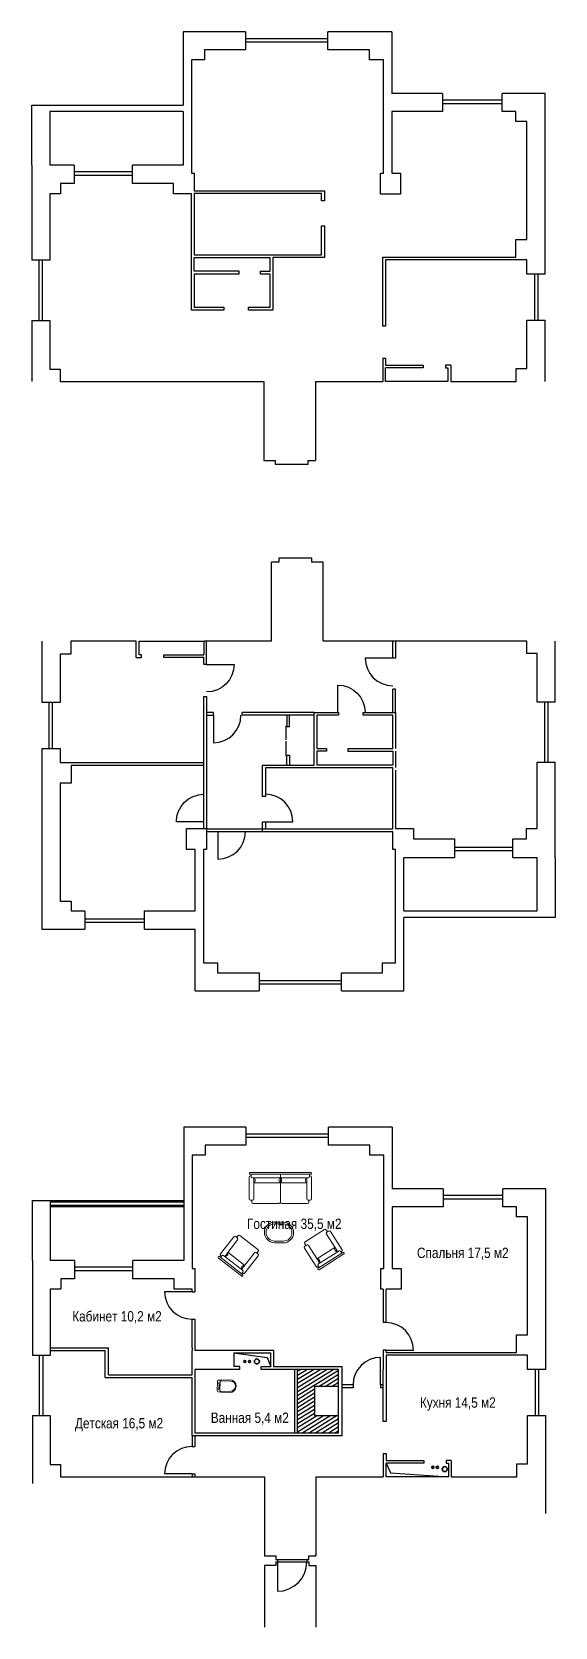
# Model space of a CAD drawing. Header units: inches. Extents: x -1596095 to 1052762, y -907497 to 506843.
# Drawn here: x -267016 to -251777, y -353362 to -306910 of the extents above; entities that cross this region are included whole.
import ezdxf

# ---------------------------------------------------------------- set-up
doc = ezdxf.new("R2010")
doc.units = ezdxf.units.IN
doc.header["$LTSCALE"] = 25
doc.header["$MEASUREMENT"] = 0
for name, color, linetype in [('LAYER_1', 7, 'Continuous'), ('Кладовая', 5, 'Continuous'), ('Сантехника', 94, 'Continuous')]:
    doc.layers.add(name, color=color, linetype=linetype)
for name, color, linetype, lineweight in [('SANITARI', 7, 'Continuous', 9), ('МЕБЕЛЬ', 5, 'Continuous', 9), ('Названия', 7, 'Continuous', 30), ('Размеры', 1, 'Continuous', 9), ('Стены', 7, 'Continuous', 30)]:
    doc.layers.add(name, color=color, linetype=linetype, lineweight=lineweight)
doc.layers.get('Размеры').off()
doc.styles.get("Standard").update_dxf_attribs({"font": 'ARIALN.TTF'})

# ---------------------------------------------------------------- blocks, each defined once
blk = doc.blocks.new('POLTRONANINO')
at = {"layer": 'МЕБЕЛЬ'}
for p, q in [((-450, 130), (-450, 760)), ((-410, 800), (-350, 800)), ((-373, 860), (-373, 800)), ((-333, 900), (333, 900)), ((-310, 760), (-310, 150)), ((310, 760), (310, 150)), ((410, 800), (350, 800)), ((373, 860), (373, 800)), ((450, 130), (450, 760)), ((425, 50), (-425, 50)), ((425, 0), (-425, 0)), ((-410, 90), (-390, 90)), ((-390, 50), (-390, 110)), ((-350, 150), (350, 150)), ((310, 300), (-310, 300)), ((390, 50), (390, 110)), ((410, 90), (390, 90))]:
    blk.add_line(p, q, dxfattribs=at)
for centre, radius, start, end in [((-410, 760), 40, 90, 180), ((-333, 860), 40, 90, 180), ((-350, 760), 40, 0, 90), ((350, 760), 40, 90, 180), ((333, 860), 40, 0, 90), ((410, 760), 40, 0, 90), ((-410, 130), 40, 180, 270), ((-425, 25), 25, 90, 270), ((-350, 110), 40, 90, 180), ((-360, 225), 90.3, 303.855, 56.145), ((360, 225), 90.3, 123.855, 236.145), ((350, 110), 40, 0, 90), ((410, 130), 40, 270, 0), ((425, 25), 25, 270, 90)]:
    blk.add_arc(centre, radius, start, end, dxfattribs=at)
blk = doc.blocks.new('DIVANO2P')
at = {"layer": 'МЕБЕЛЬ'}
for p, q in [((-900, 40), (-900, 793)), ((-860, 833), (-800, 833)), ((-800, 870), (-800, 810)), ((-130, 910), (-760, 910)), ((-760, 770), (-150, 770)), ((-300, 770), (-300, -770)), ((-150, -810), (-150, 810)), ((-50, 850), (-110, 850)), ((-90, 870), (-90, 850)), ((-50, 885), (-50, -885)), ((0, 885), (0, -885)), ((-50, 0), (-860, 0)), ((-900, -40), (-900, -793)), ((-860, -833), (-800, -833)), ((-800, -870), (-800, -810)), ((-760, -770), (-150, -770)), ((-130, -910), (-760, -910)), ((-50, -850), (-110, -850)), ((-90, -870), (-90, -850))]:
    blk.add_line(p, q, dxfattribs=at)
for centre, radius, start, end in [((-860, 793), 40, 90, 180), ((-760, 870), 40, 90, 180), ((-760, 810), 40, 180, 270), ((-225, 820), 90.3, 213.855, 326.145), ((-110, 810), 40, 90, 180), ((-130, 870), 40, 0, 90), ((-25, 885), 25, 0, 180), ((-860, 40), 40, 180, 270), ((-225, -50), 90.3, 33.855, 146.145), ((-225, 50), 90.3, 213.855, 326.145), ((-860, -40), 40, 90, 180), ((-860, -793), 40, 180, 270), ((-760, -810), 40, 90, 180), ((-760, -870), 40, 180, 270), ((-225, -820), 90.3, 33.855, 146.145), ((-110, -810), 40, 180, 270), ((-130, -870), 40, 270, 0), ((-25, -885), 25, 180, 0)]:
    blk.add_arc(centre, radius, start, end, dxfattribs=at)
blk = doc.blocks.new('444')
at = {"layer": 'SANITARI'}
for p, q in [((-60, -142), (-60, 142)), ((-32, 172), (58, 177)), ((0, 0), (-20, 110)), ((-20, -110), (0, 0)), ((20, -140), (20, 140)), ((30, 150), (320, 150)), ((58, 177), (300, 190)), ((-32, -172), (58, -177)), ((30, -150), (320, -150)), ((58, -177), (300, -190))]:
    blk.add_line(p, q, dxfattribs=at)
for centre, radius, start, end in [((-30, 142), 30, 93.1798, 180), ((30, 140), 10, 90, 180), ((60, 147), 30, 93.1798, 173.5317), ((300, 0), 190, 270, 90), ((320, 0), 150, 270, 90), ((-30, -142), 30, 180, 266.8202), ((30, -140), 10, 180, 270), ((60, -147), 30, 186.4683, 266.8202)]:
    blk.add_arc(centre, radius, start, end, dxfattribs=at)
blk = doc.blocks.new('A$C095D140C')
at = {"layer": 'МЕБЕЛЬ', "linetype": 'Continuous'}
for p, q in [((0, 550), (0, 300)), ((50, 550), (50, 300)), ((550, 550), (550, 300)), ((600, 550), (600, 300))]:
    blk.add_line(p, q, dxfattribs=at)
at = {"layer": 'МЕБЕЛЬ'}
for centre, radius, start, end in [((300, 550), 300, 0, 180), ((300, 550), 250, 0, 180), ((300, 300), 300, 180, 0), ((300, 300), 250, 180, 0)]:
    blk.add_arc(centre, radius, start, end, dxfattribs=at)
blk = doc.blocks.new('A$C54FF36D7')
at = {"layer": 'Стены', "color": 2, "ltscale": 3}
blk.add_line((0, 0), (800, 0), dxfattribs=at)
blk.add_arc((0, 0), 800, 0, 90, dxfattribs=at)
blk = doc.blocks.new('A$C2B3761CC')
at = {"layer": 'Стены', "color": 2, "ltscale": 3}
blk.add_line((0, 0), (800, 0), dxfattribs=at)
blk.add_arc((0, 0), 800, 0, 90, dxfattribs=at)
blk = doc.blocks.new('A$C1EA1334F')
at = {"layer": 'Стены', "color": 2, "ltscale": 3}
blk.add_line((0, 0), (800, 0), dxfattribs=at)
blk.add_arc((0, 0), 800, 0, 90, dxfattribs=at)
blk = doc.blocks.new('A$C0CF00D7E')
at = {"layer": 'Стены', "color": 2, "ltscale": 3}
blk.add_line((0, 0), (800, 0), dxfattribs=at)
blk.add_arc((0, 0), 800, 0, 90, dxfattribs=at)
blk = doc.blocks.new('A$C263104F1')
at = {"layer": 'Стены', "color": 2, "ltscale": 3}
blk.add_line((0, 0), (800, 0), dxfattribs=at)
blk.add_arc((0, 0), 800, 0, 90, dxfattribs=at)
blk = doc.blocks.new('A$C4659209B')
at = {"layer": 'Стены', "color": 2, "ltscale": 3}
blk.add_line((0, 0), (800, 0), dxfattribs=at)
blk.add_arc((0, 0), 800, 0, 90, dxfattribs=at)
blk = doc.blocks.new('A$C79D93B2C')
at = {"layer": 'Стены', "color": 2, "ltscale": 3}
blk.add_line((0, 0), (800, 0), dxfattribs=at)
blk.add_arc((0, 0), 800, 0, 90, dxfattribs=at)

msp = doc.modelspace()

# ---------------------------------------------------------------- linework, layer by layer
at = {"layer": 'Кладовая', "ltscale": 3}
for p, q in [((-258412.4, -345856.3), (-259281.9, -346390.4)), ((-258221.3, -345856.3), (-259281.9, -346507.7)), ((-258603.4, -345856.3), (-259281.9, -346273)), ((-258794.5, -345856.3), (-259281.9, -346155.6)), ((-258985.6, -345856.3), (-259281.9, -346038.3)), ((-258794.5, -345856.3), (-259281.9, -346155.6)), ((-258794.5, -345856.3), (-259281.9, -346155.6)), ((-259176.7, -345856.3), (-259281.9, -345920.9)), ((-258081.9, -345888), (-259281.9, -346625.1)), ((-258081.9, -346005.4), (-258653.2, -346356.3)), ((-258781.9, -346435.3), (-259281.9, -346742.4)), ((-258081.9, -346356.3), (-258781.9, -346356.3)), ((-258781.9, -346356.3), (-258781.9, -347202.6)), ((-258081.9, -346122.8), (-258462.1, -346356.3)), ((-258081.9, -346240.1), (-258271.1, -346356.3)), ((-258781.9, -346552.7), (-259281.9, -346859.8)), ((-258781.9, -346670), (-259281.9, -346977.1)), ((-258781.9, -346787.4), (-259281.9, -347094.5)), ((-258781.9, -346904.7), (-259281.9, -347211.8)), ((-258781.9, -347022.1), (-259281.9, -347329.2)), ((-258781.9, -347139.5), (-259281.9, -347446.5)), ((-258693.7, -347202.6), (-259281.9, -347563.9)), ((-258502.7, -347202.6), (-259281.9, -347681.3)), ((-258311.6, -347202.6), (-259125.7, -347702.6)), ((-258120.5, -347202.6), (-258934.6, -347702.6)), ((-258781.9, -347202.6), (-258081.9, -347202.6)), ((-258081.9, -347296.3), (-258743.5, -347702.6)), ((-258081.9, -347413.7), (-258552.4, -347702.6)), ((-258081.9, -347531), (-258361.4, -347702.6)), ((-258081.9, -347648.4), (-258170.3, -347702.6))]:
    msp.add_line(p, q, dxfattribs=at)
at = {"layer": 'Сантехника', "lineweight": 35, "ltscale": 3}
for centre, radius in [((-260813.4, -345627.1), 31), ((-260680, -345627.1), 31.2), ((-260464.2, -345627.1), 72.5), ((-255339.1, -348710.6), 31), ((-255205.7, -348710.6), 31.2), ((-254992.6, -348761.3), 72.5)]:
    msp.add_circle(centre, radius, dxfattribs=at)
at = {"layer": 'Стены', "ltscale": 3}
for p, q in [((-262606.5, -306910), (-262606.5, -309043.6)), ((-260797.5, -306910), (-262606.5, -306910)), ((-260797.5, -306910), (-260797.5, -307430.3)), ((-258397.3, -307430.3), (-258397.3, -306910)), ((-256537.6, -306910), (-258397.3, -306910)), ((-256537.6, -306910), (-256537.6, -308700.7)), ((-260797.5, -307430.3), (-261987.2, -307430.3)), ((-261987.2, -307430.3), (-261987.2, -307720.6)), ((-258397.3, -307110), (-260797.5, -307110)), ((-258397.3, -307210), (-260797.5, -307210)), ((-257186.9, -307430.3), (-258397.3, -307430.3)), ((-257186.9, -307720.6), (-257186.9, -307430.3)), ((-261987.2, -307720.6), (-262367.5, -307720.6)), ((-262367.5, -307720.6), (-262367.5, -311020.2)), ((-256776.9, -307720.6), (-257186.9, -307720.6)), ((-256776.9, -311020.2), (-256776.9, -307720.6)), ((-255057.8, -308700.7), (-256537.6, -308700.7)), ((-255057.8, -308700.7), (-255057.8, -309230.6)), ((-253318, -308900.7), (-255057.8, -308900.7)), ((-253318, -309230.6), (-253318, -308700.7)), ((-252067.6, -308700.7), (-253318, -308700.7)), ((-252067.6, -313960.6), (-252067.6, -308700.7)), ((-267016.1, -310788.7), (-267016.1, -309043.6)), ((-267016.1, -309043.6), (-262606.5, -309043.6)), ((-262606.5, -309230.6), (-266495.8, -309230.6)), ((-266495.8, -309230.6), (-266495.8, -310788.7)), ((-262606.5, -309230.6), (-262606.5, -310788.7)), ((-255057.8, -309230.6), (-256537.6, -309230.6)), ((-256537.6, -309230.6), (-256537.6, -311020.2)), ((-253318, -309000.7), (-255057.8, -309000.7)), ((-252917.9, -309230.6), (-253318, -309230.6)), ((-252917.9, -309520.8), (-252917.9, -309230.6)), ((-252597.3, -309520.8), (-252917.9, -309520.8)), ((-252597.3, -312951), (-252597.3, -309520.8)), ((-267016.1, -310788.7), (-267016.1, -313559.7)), ((-265786.6, -310788.7), (-266495.8, -310788.7)), ((-265786.6, -310788.7), (-265786.6, -311329)), ((-264087.1, -310988.7), (-265786.6, -310988.7)), ((-264087.1, -311088.7), (-265786.6, -311088.7)), ((-264087.1, -311329), (-264087.1, -310788.7)), ((-262606.5, -310788.7), (-264087.1, -310788.7)), ((-262367.5, -311020.2), (-262287.2, -311020.2)), ((-262287.2, -311020.2), (-262287.2, -311540)), ((-256867.2, -311630.3), (-256867.2, -311020.2)), ((-256867.2, -311020.2), (-256776.9, -311020.2)), ((-256537.6, -311020.2), (-256277.5, -311020.2)), ((-256277.5, -311020.2), (-256277.5, -311630.3)), ((-266186.2, -311629.3), (-266495.8, -311629.3)), ((-266495.8, -311629.3), (-266495.8, -313559.7)), ((-265786.6, -311329), (-266186.2, -311329)), ((-266186.2, -311329), (-266186.2, -311629.3)), ((-262887.5, -311329), (-264087.1, -311329)), ((-262887.5, -311629.3), (-262887.5, -311329)), ((-262367.1, -311629.3), (-262887.5, -311629.3)), ((-262367.1, -315009.8), (-262367.1, -311629.3)), ((-262287.2, -311540), (-258497.2, -311540)), ((-258577.4, -311620.3), (-262287.2, -311620.3)), ((-262287.2, -311620.3), (-262287.2, -313400.2)), ((-258577.4, -311830.1), (-258577.4, -311620.3)), ((-258497.2, -311540), (-258497.2, -311830.1)), ((-256277.5, -311630.3), (-256867.2, -311630.3)), ((-258497.2, -311830.1), (-258577.4, -311830.1)), ((-258577.4, -313400.2), (-258577.4, -312560)), ((-258577.4, -312560), (-258497.2, -312560)), ((-258497.2, -312560), (-258497.2, -313480)), ((-252917.9, -313471.3), (-252917.9, -312951)), ((-252917.9, -312951), (-252597.3, -312951)), ((-262287.2, -313400.2), (-258577.4, -313400.2)), ((-262287.2, -313880.2), (-262287.2, -313480.2)), ((-262287.2, -313480.2), (-260076.7, -313480.2)), ((-260076.7, -313880.2), (-260076.7, -313480.2)), ((-258497.2, -313480), (-259996.8, -313480)), ((-259996.8, -313480), (-259996.8, -315009.8)), ((-256797.6, -315480.9), (-256797.6, -313471.3)), ((-256797.6, -313471.3), (-252917.9, -313471.3)), ((-252597.3, -313551), (-256717.6, -313551)), ((-256717.6, -313551), (-256717.6, -315480.9)), ((-252597.3, -313960.6), (-252597.3, -313551)), ((-266495.8, -313559.7), (-267016.1, -313559.7)), ((-266816.1, -313559.7), (-266816.1, -315309.3)), ((-266716.1, -313559.7), (-266716.1, -315309.3)), ((-260977, -313880.2), (-262287.2, -313880.2)), ((-260977, -313960.3), (-262287.2, -313960.3)), ((-262287.2, -313960.3), (-262287.2, -314930.1)), ((-260977, -313960.3), (-260977, -313880.2)), ((-260357.2, -313960.3), (-260357.2, -313880.2)), ((-260357.2, -313880.2), (-260076.7, -313880.2)), ((-260076.7, -313960.3), (-260357.2, -313960.3)), ((-260076.7, -314930.1), (-260076.7, -313960.3)), ((-252067.6, -313960.6), (-252597.3, -313960.6)), ((-252367.6, -315300.4), (-252367.6, -313960.6)), ((-252267.6, -315300.4), (-252267.6, -313960.6)), ((-262287.2, -314930.1), (-261426.9, -314930.1)), ((-261426.9, -314930.1), (-261426.9, -315009.8)), ((-260706.7, -315009.8), (-260706.7, -314930.1)), ((-260706.7, -314930.1), (-260076.7, -314930.1)), ((-267016.1, -315309.3), (-266495.8, -315309.3)), ((-267016.1, -315309.3), (-267016.1, -317090.2)), ((-266495.8, -315309.3), (-266495.8, -316729.4)), ((-261426.9, -315009.8), (-262367.1, -315009.8)), ((-259996.8, -315009.8), (-260706.7, -315009.8)), ((-252597.7, -316710.6), (-252597.7, -315300.4)), ((-252597.7, -315300.4), (-252067.6, -315300.4)), ((-252067.6, -317090.2), (-252067.6, -315300.4)), ((-256717.6, -315480.9), (-256797.6, -315480.9)), ((-266495.8, -316729.4), (-266195.4, -316729.4)), ((-266195.4, -316729.4), (-266195.4, -317090.2)), ((-256797.6, -316410.2), (-256797.6, -317090.2)), ((-256797.6, -316410.2), (-256717.6, -316410.2)), ((-256717.6, -316410.2), (-256717.6, -316610.2)), ((-256717.6, -316610.2), (-255617.2, -316610.2)), ((-256717.6, -317090.2), (-256717.6, -316690.1)), ((-255617.2, -316690.3), (-256717.6, -316690.1)), ((-255617.2, -316610.2), (-255617.2, -316690.3)), ((-254817.6, -316610.2), (-254967.8, -316610.2)), ((-254967.8, -316610.2), (-254967.8, -316690.1)), ((-254967.8, -316690.1), (-254897.3, -316690.1)), ((-254897.3, -316690.1), (-254897.3, -317090.2)), ((-254817.6, -316610.2), (-254817.6, -317090.2)), ((-252907.6, -317090.2), (-252907.6, -316710.6)), ((-252907.6, -316710.6), (-252597.7, -316710.6)), ((-252597.7, -316710.6), (-252597.7, -316710.6)), ((-266195.4, -317090.2), (-260257.6, -317090.2)), ((-260257.6, -317090.2), (-260257.6, -319390.2)), ((-258757.6, -317090.2), (-258757.6, -319390.2)), ((-258757.6, -317090.2), (-256797.6, -317090.2)), ((-254897.3, -317090.2), (-256717.6, -317090.2)), ((-254817.6, -317090.2), (-252907.6, -317090.2)), ((-260257.6, -319390.2), (-259927.6, -319390.2)), ((-259927.6, -319390.2), (-259927.6, -319500.2)), ((-259927.6, -319500.2), (-258967.6, -319500.2)), ((-258967.6, -319390.2), (-258757.6, -319390.2)), ((-258967.6, -319500.2), (-258967.6, -319390.2)), ((-260036, -324649.2), (-260036, -322349.2)), ((-259826, -322349.2), (-260036, -322349.2)), ((-258866, -322239.2), (-259826, -322239.2)), ((-259826, -322239.2), (-259826, -322349.2)), ((-258866, -322349.2), (-258866, -322239.2)), ((-258536, -322349.2), (-258866, -322349.2)), ((-258536, -324649.2), (-258536, -322349.2)), ((-266725.9, -324649.2), (-266725.9, -326438.9)), ((-263976, -324649.2), (-265886, -324649.2)), ((-265886, -324649.2), (-265886, -325028.7)), ((-263976, -325129.2), (-263976, -324649.2)), ((-263896.3, -325049.2), (-263896.3, -324649.2)), ((-263896.3, -324649.2), (-261996, -324649.2)), ((-262006.4, -324649.2), (-262006.4, -325049.2)), ((-260036, -324649.2), (-261996, -324649.2)), ((-261926.4, -325329.2), (-261926.4, -324649.2)), ((-252598.1, -324649.2), (-258536, -324649.2)), ((-256506.4, -325149.2), (-256506.4, -324649.2)), ((-256426.4, -324649.2), (-256426.4, -325149.2)), ((-252598.1, -325009.9), (-252598.1, -324649.2)), ((-251777.5, -326430), (-251777.5, -324649.2)), ((-265886, -325028.7), (-266195.9, -325028.7)), ((-266195.9, -325028.7), (-266195.9, -325028.7)), ((-266195.9, -325028.7), (-266195.9, -326438.9)), ((-263976, -325129.2), (-263825.8, -325129.2)), ((-263825.8, -325049.2), (-263896.3, -325049.2)), ((-263825.8, -325129.2), (-263825.8, -325049.2)), ((-263176.4, -325129.2), (-263176.4, -325049)), ((-263176.4, -325049), (-262006.4, -325049.2)), ((-262006.4, -325129.2), (-263176.4, -325129.2)), ((-262006.4, -325329.2), (-262006.4, -325129.2)), ((-256426.4, -325149.2), (-256506.4, -325149.2)), ((-252297.7, -325009.9), (-252598.1, -325009.9)), ((-252297.7, -326430), (-252297.7, -325009.9)), ((-261926.4, -325329.2), (-262006.4, -325329.2)), ((-256506.4, -326729.6), (-256506.4, -326049.2)), ((-256426.4, -326049.2), (-256506.4, -326049.2)), ((-256426.4, -326729.6), (-256426.4, -326049.2)), ((-266195.9, -326438.9), (-266725.9, -326438.9)), ((-266525.9, -326438.9), (-266525.9, -327778.7)), ((-266425.9, -326438.9), (-266425.9, -327778.7)), ((-262006.4, -330109), (-262006.4, -326258.5)), ((-262006.4, -326258.5), (-261926.4, -326258.5)), ((-261926.4, -326258.5), (-261926.4, -330109)), ((-251777.5, -326430), (-252297.7, -326430)), ((-252077.5, -328179.6), (-252077.5, -326430)), ((-251977.5, -328179.6), (-251977.5, -326430)), ((-261726.4, -326729.6), (-261926.4, -326729.6)), ((-261926.4, -326809.6), (-261726.4, -326809.6)), ((-261726.4, -326809.6), (-261726.4, -326729.6)), ((-258796.8, -326729.6), (-260896, -326729.6)), ((-260896, -326809.6), (-260896, -326729.6)), ((-258796.8, -326809.6), (-260896, -326809.6)), ((-259591.4, -326809.6), (-259591.4, -327135.6)), ((-259511.4, -327135.6), (-259511.4, -326809.6)), ((-258796.8, -328259.3), (-258796.8, -326729.6)), ((-258796.8, -326729.6), (-258086.9, -326729.6)), ((-258086.9, -326809.3), (-258716.8, -326809.3)), ((-258716.8, -326809.3), (-258716.8, -327779)), ((-258086.9, -326729.6), (-258086.9, -326809.3)), ((-257366.6, -326809.3), (-257366.6, -326729.6)), ((-257366.6, -326729.6), (-256426.4, -326729.6)), ((-256506.4, -326809.3), (-257366.6, -326809.3)), ((-256506.4, -327779), (-256506.4, -326809.3)), ((-256426.4, -326729.6), (-256426.4, -327779)), ((-259591.4, -327135.6), (-259511.4, -327135.6)), ((-266725.9, -327778.7), (-266725.9, -333038.7)), ((-266725.9, -327778.7), (-266196.3, -327778.7)), ((-266196.3, -327778.7), (-266196.3, -328188.3)), ((-258716.8, -327779), (-258436.4, -327779)), ((-258436.4, -327859.1), (-258716.8, -327859.1)), ((-258716.8, -327859.1), (-258716.8, -328259.1)), ((-258436.4, -327779), (-258436.4, -327859.1)), ((-257816.5, -327779), (-256506.4, -327779)), ((-257816.5, -327779), (-257816.5, -327859.1)), ((-257816.5, -327859.1), (-256506.4, -327859.1)), ((-256506.4, -327859.1), (-256506.4, -328259.1)), ((-256426.4, -327859.1), (-256426.4, -328329.8)), ((-266196.3, -328188.3), (-262006.4, -328188.3)), ((-262006.4, -328268.1), (-265875.7, -328268.1)), ((-265875.7, -328268.1), (-265875.7, -328788.3)), ((-260296.4, -329179.4), (-260296.4, -328259.3)), ((-260296.4, -328259.3), (-258796.8, -328259.3)), ((-256506.4, -328339.1), (-260216.2, -328339.1)), ((-260216.2, -328339.1), (-260216.2, -329179.4)), ((-259591.4, -328259.3), (-259591.4, -327969.4)), ((-259591.4, -327969.4), (-259511.4, -327969.4)), ((-259511.4, -327969.4), (-259511.4, -328259.3)), ((-256506.4, -328259.1), (-258716.8, -328259.1)), ((-256506.4, -330119.1), (-256506.4, -328339.1)), ((-256426.4, -328409.8), (-256426.4, -330110.1)), ((-252297.7, -330110.1), (-252297.7, -328179.6)), ((-252297.7, -328179.6), (-251777.5, -328179.6)), ((-251777.5, -330950.7), (-251777.5, -328179.6)), ((-265875.7, -328788.3), (-266196.3, -328788.3)), ((-266196.3, -328788.3), (-266196.3, -332218.5)), ((-260216.2, -329179.4), (-260296.4, -329179.4)), ((-262516, -330719.2), (-262516, -330109)), ((-262516, -330109), (-261926.4, -330109)), ((-261926.4, -330109), (-261926.4, -330719.2)), ((-261926.4, -330119.1), (-256506.4, -330119.1)), ((-256506.4, -330199.3), (-261926.4, -330199.3)), ((-260296.4, -330199.3), (-260296.4, -329909.3)), ((-260296.4, -329909.3), (-260216.2, -329909.3)), ((-260216.2, -329909.3), (-260216.2, -330119.1)), ((-256506.4, -330719.2), (-256506.4, -330199.3)), ((-256426.4, -330110.1), (-255906.1, -330110.1)), ((-255906.1, -330110.1), (-255906.1, -330410.3)), ((-252607.4, -330410.3), (-252607.4, -330110.1)), ((-252607.4, -330110.1), (-252297.7, -330110.1)), ((-262256, -330719.2), (-262516, -330719.2)), ((-262256, -332508.8), (-262256, -330719.2)), ((-261926.4, -330719.2), (-262016.7, -330719.2)), ((-262016.7, -330719.2), (-262016.7, -334018.7)), ((-256426.1, -330719.2), (-256506.4, -330719.2)), ((-256426.1, -334018.7), (-256426.1, -330719.2)), ((-255906.1, -330410.3), (-254706.5, -330410.3)), ((-254706.5, -330410.3), (-254706.5, -330950.7)), ((-254706.5, -330650.7), (-253007, -330650.7)), ((-253007, -330950.7), (-253007, -330410.3)), ((-253007, -330410.3), (-252607.4, -330410.3)), ((-256187.1, -332508.8), (-256187.1, -330950.7)), ((-256187.1, -330950.7), (-254706.5, -330950.7)), ((-254706.5, -330750.7), (-253007, -330750.7)), ((-253007, -330950.7), (-252297.7, -330950.7)), ((-252297.7, -332508.8), (-252297.7, -330950.7)), ((-251777.5, -330950.7), (-251777.5, -332695.7)), ((-266196.3, -332218.5), (-265875.7, -332218.5)), ((-265875.7, -332218.5), (-265875.7, -332508.8)), ((-265875.7, -332508.8), (-265475.5, -332508.8)), ((-265475.5, -332508.8), (-265475.5, -333038.7)), ((-263735.8, -333038.7), (-263735.8, -332508.8)), ((-263735.8, -332508.8), (-262256, -332508.8)), ((-256187.1, -332508.8), (-252297.7, -332508.8)), ((-266725.9, -333038.7), (-265475.5, -333038.7)), ((-265475.5, -332738.7), (-263735.8, -332738.7)), ((-265475.5, -332838.7), (-263735.8, -332838.7)), ((-263735.8, -333038.7), (-262256, -333038.7)), ((-262256, -334829.3), (-262256, -333038.7)), ((-256187.1, -334829.3), (-256187.1, -332695.7)), ((-251777.5, -332695.7), (-256187.1, -332695.7)), ((-262016.7, -334018.7), (-261606.6, -334018.7)), ((-261606.6, -334018.7), (-261606.6, -334309)), ((-261606.6, -334309), (-260396.3, -334309)), ((-260396.3, -334309), (-260396.3, -334829.3)), ((-257996, -334829.3), (-257996, -334309)), ((-257996, -334309), (-256806.4, -334309)), ((-256806.4, -334309), (-256806.4, -334018.7)), ((-256806.4, -334018.7), (-256426.1, -334018.7)), ((-262256, -334829.3), (-260396.3, -334829.3)), ((-260396.3, -334529.3), (-257996, -334529.3)), ((-260396.3, -334629.3), (-257996, -334629.3)), ((-257996, -334829.3), (-256187.1, -334829.3)), ((-260782.1, -338805.9), (-262591, -338805.9)), ((-262591, -338805.9), (-262591, -340939.5)), ((-260782.1, -338805.9), (-260782.1, -339326.3)), ((-258381.8, -339326.3), (-258381.8, -338805.9)), ((-256522.1, -338805.9), (-258381.8, -338805.9)), ((-256522.1, -338805.9), (-256522.1, -340596.6)), ((-260782.1, -339326.3), (-261971.7, -339326.3)), ((-261971.7, -339326.3), (-261971.7, -339616.5)), ((-257171.4, -339326.3), (-258381.8, -339326.3)), ((-257171.4, -339616.5), (-257171.4, -339326.3)), ((-261971.7, -339616.5), (-262352, -339616.5)), ((-262352, -339616.5), (-262352, -342916.1)), ((-256761.4, -339616.5), (-257171.4, -339616.5)), ((-256761.4, -342916.1), (-256761.4, -339616.5)), ((-267000.6, -342684.6), (-267000.6, -340939.5)), ((-267000.6, -340939.5), (-262591, -340939.5)), ((-266480.3, -340939.5), (-266480.3, -342684.6)), ((-262591, -340939.5), (-262591, -342684.6)), ((-255042.3, -340596.6), (-256522.1, -340596.6)), ((-255042.3, -340596.6), (-255042.3, -341126.5)), ((-253302.5, -341126.5), (-253302.5, -340596.6)), ((-252052.1, -340596.6), (-253302.5, -340596.6)), ((-252052.1, -345856.5), (-252052.1, -340596.6)), ((-262591, -341126.5), (-266480.3, -341126.5)), ((-255042.3, -341126.5), (-256522.1, -341126.5)), ((-256522.1, -341126.5), (-256522.1, -342916.1)), ((-252902.4, -341126.5), (-253302.5, -341126.5)), ((-252902.4, -341416.8), (-252902.4, -341126.5)), ((-252581.8, -341416.8), (-252902.4, -341416.8)), ((-252581.8, -344846.9), (-252581.8, -341416.8)), ((-267000.6, -342684.6), (-267000.6, -345455.6)), ((-265771.1, -342684.6), (-266480.3, -342684.6)), ((-265771.1, -342684.6), (-265771.1, -343225)), ((-264071.6, -343225), (-264071.6, -342684.6)), ((-262591, -342684.6), (-264071.6, -342684.6)), ((-265771.1, -343225), (-266170.7, -343225)), ((-266170.7, -343225), (-266170.7, -343525.2)), ((-262872, -343225), (-264071.6, -343225)), ((-262872, -343525.2), (-262872, -343225)), ((-262352, -342916.1), (-262271.7, -342916.1)), ((-262271.7, -342916.1), (-262271.7, -343516.2)), ((-256851.7, -343526.2), (-256851.7, -342916.1)), ((-256851.7, -342916.1), (-256761.4, -342916.1)), ((-256522.1, -342916.1), (-256262, -342916.1)), ((-256262, -342916.1), (-256262, -343526.2)), ((-266170.7, -343525.2), (-266480.3, -343525.2)), ((-266480.3, -343525.2), (-266480.3, -345455.6)), ((-262351.6, -343525.2), (-262872, -343525.2)), ((-262351.6, -343595.1), (-262351.6, -343525.2)), ((-262351.6, -343595.1), (-262271.7, -343595.1)), ((-262271.7, -343516.2), (-262271.7, -343595.1)), ((-256782.1, -343526.2), (-256851.7, -343526.2)), ((-256782.1, -343526.2), (-256782.1, -344494.6)), ((-256262, -343526.2), (-256702.1, -343526.2)), ((-256702.1, -344494.6), (-256702.1, -343526.2)), ((-262351.6, -345225.5), (-262351.6, -344395.1)), ((-262351.6, -344395.1), (-262271.7, -344395.1)), ((-262271.7, -344395.1), (-262271.7, -345296.1)), ((-256702.1, -344494.6), (-256782.1, -344494.6)), ((-252902.4, -345367.2), (-252902.4, -344846.9)), ((-252902.4, -344846.9), (-252581.8, -344846.9)), ((-266480.3, -345455.6), (-267000.6, -345455.6)), ((-266480.3, -345225.5), (-264788.4, -345225.5)), ((-266480.3, -345305.5), (-264880.9, -345305.5)), ((-264880.9, -346098.6), (-264880.9, -345305.5)), ((-264788.4, -346017.3), (-264788.4, -345225.5)), ((-262351.6, -345225.5), (-262351.6, -345305.5)), ((-262351.6, -346017.3), (-262351.6, -345305.5)), ((-262271.7, -345296.1), (-259981.3, -345296.1)), ((-261133.5, -345376.1), (-260161.1, -345506.7)), ((-261133.5, -345376.1), (-261133.5, -345776.1)), ((-261133.5, -345376.1), (-260061.2, -345376.1)), ((-260161.1, -345506.7), (-260061.2, -345776.1)), ((-260061.2, -345776.1), (-260061.2, -345376.1)), ((-259981.3, -345296.1), (-259981.3, -345776.1)), ((-256782.1, -345294.6), (-256782.1, -345856.3)), ((-256702.1, -345294.6), (-256782.1, -345294.6)), ((-256702.1, -345367.2), (-256702.1, -345294.6)), ((-256702.1, -345367.2), (-252902.4, -345367.2)), ((-252581.8, -345446.9), (-256702.1, -345446.9)), ((-256702.1, -345446.9), (-256702.1, -347376.8)), ((-252581.8, -345856.5), (-252581.8, -345446.9)), ((-264788.4, -346017.3), (-262351.6, -346017.3)), ((-260961.5, -345856.3), (-262271.7, -345856.3)), ((-262271.7, -345856.3), (-262271.7, -347702.6)), ((-260961.5, -345776.1), (-261133.5, -345776.1)), ((-260961.5, -345856.3), (-260961.5, -345776.1)), ((-260341.7, -345856.3), (-260341.7, -345776.1)), ((-260341.7, -345776.1), (-260061.2, -345776.1)), ((-258081.9, -345856.3), (-260341.7, -345856.3)), ((-259981.3, -345776.1), (-257982.1, -345776.1)), ((-259361.9, -347702.6), (-259361.9, -345856.3)), ((-259281.9, -347702.6), (-259281.9, -345856.3)), ((-258081.9, -347702.6), (-258081.9, -345856.3)), ((-257982.1, -347782.6), (-257982.1, -345776.1)), ((-256782.1, -347376.8), (-256782.1, -345856.3)), ((-252052.1, -345856.5), (-252581.8, -345856.5)), ((-264880.9, -346098.6), (-262351.6, -346098.6)), ((-262351.6, -347782.6), (-262351.6, -346098.6)), ((-257660.9, -346306.5), (-257982.1, -346306.5)), ((-257660.9, -346394.5), (-257982.1, -346394.5)), ((-257660.9, -346306.5), (-257660.9, -346394.5)), ((-256782.1, -346306.5), (-256860.8, -346306.5)), ((-256860.8, -346306.5), (-256860.8, -346394.5)), ((-256782.1, -346394.5), (-256860.8, -346394.5)), ((-267000.6, -347205.2), (-267000.6, -349177)), ((-267000.6, -347205.2), (-266480.3, -347205.2)), ((-266480.3, -347205.2), (-266480.3, -348625.3)), ((-256702.1, -347376.8), (-256782.1, -347376.8)), ((-252582.2, -348606.5), (-252582.2, -347196.3)), ((-252582.2, -347196.3), (-252052.1, -347196.3)), ((-252052.1, -350056.8), (-252052.1, -347196.3)), ((-262351.6, -347782.6), (-257982.1, -347782.6)), ((-262351.6, -347782.6), (-262351.6, -348101.4)), ((-262271.7, -347702.6), (-258081.9, -347702.6)), ((-262271.7, -347782.6), (-262271.7, -348101.4)), ((-262351.6, -348101.4), (-262271.7, -348101.4)), ((-256782.1, -348306.1), (-256782.1, -348986.1)), ((-256782.1, -348306.1), (-256702.1, -348306.1)), ((-256702.1, -348306.1), (-256702.1, -348506.1)), ((-266480.3, -348625.3), (-266179.9, -348625.3)), ((-266179.9, -348625.3), (-266179.9, -348986.1)), ((-256702.1, -348506.1), (-255601.7, -348506.1)), ((-256702.1, -348986.1), (-256702.1, -348586.1)), ((-255601.7, -348586.2), (-256702.1, -348586.1)), ((-256702.1, -348586.1), (-256574.8, -348871.2)), ((-255601.7, -348506.1), (-255601.7, -348586.2)), ((-254802.1, -348506.1), (-254952.3, -348506.1)), ((-254952.3, -348506.1), (-254952.3, -348586.1)), ((-254952.3, -348586.1), (-254881.8, -348586.1)), ((-254881.8, -348586.1), (-254881.8, -348986.1)), ((-254802.1, -348506.1), (-254802.1, -348986.1)), ((-252892.1, -348986.1), (-252892.1, -348606.5)), ((-252892.1, -348606.5), (-252582.2, -348606.5)), ((-252582.2, -348606.5), (-252582.2, -348606.5)), ((-266179.9, -348986.1), (-260242.1, -348986.1)), ((-262351.6, -348901.4), (-262271.7, -348901.4)), ((-262351.6, -348901.4), (-262351.6, -348986.1)), ((-262271.7, -348901.4), (-262271.7, -348986.1)), ((-260242.1, -348986.1), (-260242.1, -351286.1)), ((-258742.1, -348986.1), (-258742.1, -351286.1)), ((-258742.1, -348986.1), (-256782.1, -348986.1)), ((-254881.8, -348986.1), (-256702.1, -348986.1)), ((-256574.8, -348871.2), (-254881.8, -348986.1)), ((-254802.1, -348986.1), (-252892.1, -348986.1)), ((-260242.1, -351286.1), (-259912.1, -351286.1)), ((-259912.1, -351565.1), (-260242.1, -351565.1)), ((-260242.1, -351565.1), (-260242.1, -351565.1)), ((-260242.1, -351565.1), (-260242.1, -353362.1)), ((-259912.1, -351286.1), (-259912.1, -351396.1)), ((-259912.1, -351396.1), (-258952.1, -351396.1)), ((-259912.1, -351466.1), (-258952.1, -351466.1)), ((-259912.1, -351466.1), (-259912.1, -351565.1)), ((-259912.1, -351565.1), (-259912.1, -351565.1)), ((-259863.1, -351396.1), (-259863.1, -351466.1)), ((-259010, -351396.1), (-259010, -351466.1)), ((-258952.1, -351286.1), (-258742.1, -351286.1)), ((-258952.1, -351396.1), (-258952.1, -351286.1)), ((-258952.1, -351466.1), (-258952.1, -351565.1)), ((-258952.1, -351565.1), (-258742.1, -351565.1)), ((-258742.1, -351565.1), (-258742.1, -353362.1))]:
    msp.add_line(p, q, dxfattribs=at)
at = {"layer": 'Стены', "color": 2, "ltscale": 3}
for p, q in [((-259624.7, -327113.1), (-259624.7, -327525.7)), ((-259624.7, -327565.9), (-259624.7, -328000.3)), ((-262351.6, -343595.1), (-263151.5, -343595.1)), ((-256860.8, -346306.5), (-256860.8, -345506.6)), ((-256702.1, -345294.6), (-255902.2, -345294.6)), ((-262351.6, -348901.4), (-263151.5, -348901.4)), ((-259863.1, -351466.1), (-259863.1, -352319.3))]:
    msp.add_line(p, q, dxfattribs=at)
at = {"layer": 'Стены', "color": 5, "lineweight": 30, "ltscale": 3}
for p, q in [((-258381.8, -339005.9), (-260782.1, -339005.9)), ((-258381.8, -339105.9), (-260782.1, -339105.9)), ((-253302.5, -340796.6), (-255042.3, -340796.6)), ((-253302.5, -340896.6), (-255042.3, -340896.6)), ((-262591, -340987.4), (-266480.3, -340987.4)), ((-262591, -341087.4), (-266480.3, -341087.4)), ((-264071.6, -342884.6), (-265771.1, -342884.6)), ((-264071.6, -342984.6), (-265771.1, -342984.6)), ((-266800.6, -345455.6), (-266800.6, -347205.2)), ((-266700.6, -345455.6), (-266700.6, -347205.2)), ((-252352.1, -347196.3), (-252352.1, -345856.5)), ((-252252.1, -347196.3), (-252252.1, -345856.5))]:
    msp.add_line(p, q, dxfattribs=at)
at = {"layer": 'Стены', "color": 2, "ltscale": 3}
for centre, radius, start, end in [((-262351.6, -343595.1), 799.9, 180, 270), ((-256702.1, -345294.6), 799.9, 0, 90), ((-256860.8, -346306.5), 799.9, 90, 180), ((-262351.6, -348901.4), 799.9, 90, 180), ((-259863.1, -351466.1), 853.2, 270, 0)]:
    msp.add_arc(centre, radius, start, end, dxfattribs=at)

# ---------------------------------------------------------------- block references
at = {"layer": 'LAYER_1', "ltscale": 3, "rotation": 89.2474277243504}
msp.add_blockref('A$C095D140C', (-259397.8, -342176.8), dxfattribs=at)
at = {"layer": 'SANITARI', "lineweight": 5, "xscale": -1, "rotation": 179.1940957913999}
msp.add_blockref('444', (-261557, -346343.1), dxfattribs=at)
at = {"layer": 'МЕБЕЛЬ'}
for name, p, rotation in [('DIVANO2P', (-259779.1, -340127.1), 90), ('POLTRONANINO', (-258290.9, -342725.9), 32.5653451947771), ('POLTRONANINO', (-261246.9, -342874.9), 322.2277368125621)]:
    msp.add_blockref(name, p, dxfattribs=dict(at, rotation=rotation))
at = {"layer": 'Размеры', "ltscale": 3}
for name, p, rotation in [('A$C79D93B2C', (-256506.4, -325149.2), 180), ('A$C263104F1', (-261726.4, -326809.6), 270), ('A$C0CF00D7E', (-261598.2, -330199.3), 270)]:
    msp.add_blockref(name, p, dxfattribs=dict(at, rotation=rotation))
at = {"layer": 'Размеры', "ltscale": 3, "xscale": -1}
for name, p, rotation in [('A$C54FF36D7', (-261926.4, -325329.2), 180), ('A$C4659209B', (-258110, -326729.6), 270)]:
    msp.add_blockref(name, p, dxfattribs=dict(at, rotation=rotation))
msp.add_blockref('A$C1EA1334F', (-262006.4, -329909.3), dxfattribs=at)
at = {"layer": 'Размеры', "ltscale": 3}
msp.add_blockref('A$C2B3761CC', (-260216.2, -329909.3), dxfattribs=at)

# ---------------------------------------------------------------- texts
at = {"layer": 'Названия', "ltscale": 3}
for s, p in [('Гостиная 35,5 м2', (-260749, -341767.6)), ('Спальня 17,5 м2', (-255799.8, -342613.6)), ('Кабинет 10,2 м2', (-265841, -344461.8)), ('Кухня 14,5 м2', (-255713.8, -346973.4)), ('Детская 16,5 м2', (-265761.5, -347575.4)), ('Ванная 5,4 м2', (-261805.8, -347415.6))]:
    msp.add_text(s, height=300, dxfattribs=at).set_placement(p)

doc.saveas('drawing.dxf')
